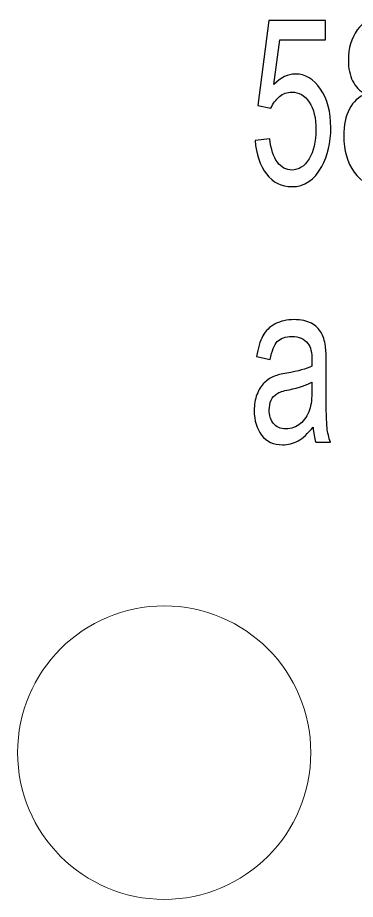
# Model space of a CAD drawing. Header units: millimetres. Extents: x -2444 to 3336, y -980 to 1690.
# Drawn here: x -177.4 to -109.8, y -456.8 to -280.5 of the extents above; entities that cross this region are included whole.
import ezdxf

# ---------------------------------------------------------------- set-up
doc = ezdxf.new("R2010")
doc.units = ezdxf.units.MM
doc.header["$MEASUREMENT"] = 0
doc.layers.add('Camada 1', color=7, linetype='Continuous')

msp = doc.modelspace()

# ---------------------------------------------------------------- linework, layer by layer
at = {"layer": 'Camada 1', "color": 250}
for points, knots in [([(-129.8557, -305.087), (-129.8557, -305.087), (-126.9186, -304.7635), (-126.9186, -304.7635), (-126.9186, -304.7635), (-126.7005, -306.8353), (-126.195, -308.391), (-125.4076, -309.4385), (-125.4076, -309.4385), (-124.6201, -310.4782), (-123.6571, -311.0019), (-122.5238, -311.0019), (-122.5238, -311.0019), (-121.1563, -311.0019), (-120.0124, -310.2625), (-119.0813, -308.7915), (-119.0813, -308.7915), (-118.1555, -307.3128), (-117.6926, -305.3566), (-117.6926, -302.9228), (-117.6926, -302.9228), (-117.6926, -300.6046), (-118.1342, -298.7793), (-119.0227, -297.4392), (-119.0227, -297.4392), (-119.9113, -296.0991), (-121.0872, -295.4291), (-122.5504, -295.4291), (-122.5504, -295.4291), (-123.4602, -295.4291), (-124.2743, -295.7295), (-124.9979, -296.3302), (-124.9979, -296.3302), (-125.7162, -296.9309), (-126.2801, -297.7088), (-126.6952, -298.6638), (-126.6952, -298.6638), (-126.6952, -298.6638), (-129.3449, -298.1093), (-129.3449, -298.1093), (-129.3449, -298.1093), (-129.3449, -298.1093), (-127.1421, -281.104), (-127.1421, -281.104), (-127.1421, -281.104), (-127.1421, -281.104), (-115.809, -281.104), (-115.809, -281.104), (-115.809, -281.104), (-115.809, -281.104), (-115.809, -284.9856), (-115.809, -284.9856), (-115.809, -284.9856), (-115.809, -284.9856), (-124.9021, -284.9856), (-124.9021, -284.9856), (-124.9021, -284.9856), (-124.9021, -284.9856), (-126.1205, -293.9119), (-126.1205, -293.9119), (-126.1205, -293.9119), (-124.7532, -292.5179), (-123.3165, -291.8247), (-121.8161, -291.8247), (-121.8161, -291.8247), (-119.8262, -291.8247), (-118.1449, -292.8259), (-116.7774, -294.8284), (-116.7774, -294.8284), (-115.41, -296.8308), (-114.7236, -299.4032), (-114.7236, -302.5454), (-114.7236, -302.5454), (-114.7236, -305.5414), (-115.3249, -308.1292), (-116.5274, -310.3087), (-116.5274, -310.3087), (-117.9905, -312.9889), (-119.9911, -314.329), (-122.5238, -314.329), (-122.5238, -314.329), (-124.5988, -314.329), (-126.2908, -313.4818), (-127.605, -311.7952), (-127.605, -311.7952), (-128.9192, -310.1085), (-129.6694, -307.875), (-129.8557, -305.087)], [0, 0, 0, 0, 0.04347826, 0.04347826, 0.04347826, 0.04347826, 0.08695652, 0.08695652, 0.08695652, 0.08695652, 0.13043478, 0.13043478, 0.13043478, 0.13043478, 0.17391304, 0.17391304, 0.17391304, 0.17391304, 0.2173913, 0.2173913, 0.2173913, 0.2173913, 0.26086957, 0.26086957, 0.26086957, 0.26086957, 0.30434783, 0.30434783, 0.30434783, 0.30434783, 0.34782609, 0.34782609, 0.34782609, 0.34782609, 0.39130435, 0.39130435, 0.39130435, 0.39130435, 0.43478261, 0.43478261, 0.43478261, 0.43478261, 0.47826087, 0.47826087, 0.47826087, 0.47826087, 0.52173913, 0.52173913, 0.52173913, 0.52173913, 0.56521739, 0.56521739, 0.56521739, 0.56521739, 0.60869565, 0.60869565, 0.60869565, 0.60869565, 0.65217391, 0.65217391, 0.65217391, 0.65217391, 0.69565217, 0.69565217, 0.69565217, 0.69565217, 0.73913043, 0.73913043, 0.73913043, 0.73913043, 0.7826087, 0.7826087, 0.7826087, 0.7826087, 0.82608696, 0.82608696, 0.82608696, 0.82608696, 0.86956522, 0.86956522, 0.86956522, 0.86956522, 0.91304348, 0.91304348, 0.91304348, 0.91304348, 1, 1, 1, 1]), ([(-107.7748, -295.8373), (-108.9401, -295.2211), (-109.802, -294.3355), (-110.366, -293.1956), (-110.366, -293.1956), (-110.9247, -292.0481), (-111.2067, -290.6772), (-111.2067, -289.0829), (-111.2067, -289.0829), (-111.2067, -286.6723), (-110.6108, -284.6544), (-109.4189, -283.014), (-109.4189, -283.014), (-108.2217, -281.3735), (-106.6362, -280.5494), (-104.6516, -280.5494), (-104.6516, -280.5494), (-102.6617, -280.5494), (-101.0548, -281.3889), (-99.8417, -283.0679), (-99.8417, -283.0679), (-98.6286, -284.7469), (-98.022, -286.7878), (-98.022, -289.1984), (-98.022, -289.1984), (-98.022, -290.7311), (-98.2987, -292.0712), (-98.8521, -293.2033), (-98.8521, -293.2033), (-99.4054, -294.3432), (-100.246, -295.2211), (-101.3794, -295.8373), (-101.3794, -295.8373), (-99.98, -296.4996), (-98.9212, -297.5625), (-98.1923, -299.0412), (-98.1923, -299.0412), (-97.4633, -300.5122), (-97.0962, -302.2682), (-97.0962, -304.3168), (-97.0962, -304.3168), (-97.0962, -307.1434), (-97.7879, -309.5155), (-99.166, -311.4409), (-99.166, -311.4409), (-100.5493, -313.3663), (-102.3637, -314.329), (-104.6143, -314.329), (-104.6143, -314.329), (-106.865, -314.329), (-108.6794, -313.3663), (-110.0627, -311.4332), (-110.0627, -311.4332), (-111.4408, -309.5001), (-112.1325, -307.0894), (-112.1325, -304.2013), (-112.1325, -304.2013), (-112.1325, -302.0525), (-111.7547, -300.2503), (-110.9992, -298.8024), (-110.9992, -298.8024), (-110.2436, -297.3468), (-109.1688, -296.361), (-107.7748, -295.8373)], [0, 0, 0, 0, 0.05882353, 0.05882353, 0.05882353, 0.05882353, 0.11764706, 0.11764706, 0.11764706, 0.11764706, 0.17647059, 0.17647059, 0.17647059, 0.17647059, 0.23529412, 0.23529412, 0.23529412, 0.23529412, 0.29411765, 0.29411765, 0.29411765, 0.29411765, 0.35294118, 0.35294118, 0.35294118, 0.35294118, 0.41176471, 0.41176471, 0.41176471, 0.41176471, 0.47058824, 0.47058824, 0.47058824, 0.47058824, 0.52941176, 0.52941176, 0.52941176, 0.52941176, 0.58823529, 0.58823529, 0.58823529, 0.58823529, 0.64705882, 0.64705882, 0.64705882, 0.64705882, 0.70588235, 0.70588235, 0.70588235, 0.70588235, 0.76470588, 0.76470588, 0.76470588, 0.76470588, 0.82352941, 0.82352941, 0.82352941, 0.82352941, 0.88235294, 0.88235294, 0.88235294, 0.88235294, 1, 1, 1, 1]), ([(-118.2672, -362.3951), (-119.31, -363.6813), (-120.3157, -364.5824), (-121.2787, -365.1138), (-121.2787, -365.1138), (-122.2418, -365.6453), (-123.274, -365.9071), (-124.3806, -365.9071), (-124.3806, -365.9071), (-126.2003, -365.9071), (-127.5997, -365.2679), (-128.5787, -363.9817), (-128.5787, -363.9817), (-129.5577, -362.7032), (-130.0472, -361.0628), (-130.0472, -359.068), (-130.0472, -359.068), (-130.0472, -357.8974), (-129.861, -356.8268), (-129.4939, -355.8564), (-129.4939, -355.8564), (-129.1214, -354.886), (-128.6372, -354.1158), (-128.0413, -353.5305), (-128.0413, -353.5305), (-127.4401, -352.9452), (-126.7697, -352.4985), (-126.0195, -352.1981), (-126.0195, -352.1981), (-125.4661, -351.9902), (-124.6307, -351.7899), (-123.5187, -351.5897), (-123.5187, -351.5897), (-121.2521, -351.2046), (-119.5761, -350.7348), (-118.5067, -350.1957), (-118.5067, -350.1957), (-118.496, -349.6412), (-118.4907, -349.2869), (-118.4907, -349.1405), (-118.4907, -349.1405), (-118.4907, -347.4924), (-118.7567, -346.3294), (-119.2888, -345.6517), (-119.2888, -345.6517), (-120.0071, -344.7352), (-121.0765, -344.2808), (-122.4918, -344.2808), (-122.4918, -344.2808), (-123.8167, -344.2808), (-124.7957, -344.6197), (-125.4236, -345.2897), (-125.4236, -345.2897), (-126.0567, -345.9598), (-126.5196, -347.1458), (-126.8229, -348.8556), (-126.8229, -348.8556), (-126.8229, -348.8556), (-129.5684, -348.3011), (-129.5684, -348.3011), (-129.5684, -348.3011), (-129.3183, -346.599), (-128.9086, -345.2204), (-128.334, -344.173), (-128.334, -344.173), (-127.7593, -343.1255), (-126.9293, -342.3246), (-125.8439, -341.7546), (-125.8439, -341.7546), (-124.7638, -341.1924), (-123.5028, -340.9074), (-122.0768, -340.9074), (-122.0768, -340.9074), (-120.6615, -340.9074), (-119.5069, -341.1462), (-118.6184, -341.6314), (-118.6184, -341.6314), (-117.7351, -342.1166), (-117.0807, -342.7173), (-116.6657, -343.449), (-116.6657, -343.449), (-116.2507, -344.1807), (-115.958, -345.1049), (-115.7878, -346.2216), (-115.7878, -346.2216), (-115.6973, -346.9148), (-115.6494, -348.1624), (-115.6494, -349.9569), (-115.6494, -349.9569), (-115.6494, -349.9569), (-115.6494, -355.3481), (-115.6494, -355.3481), (-115.6494, -355.3481), (-115.6494, -359.1142), (-115.5909, -361.494), (-115.4738, -362.503), (-115.4738, -362.503), (-115.3621, -363.5119), (-115.128, -364.4746), (-114.7875, -365.3988), (-114.7875, -365.3988), (-114.7875, -365.3988), (-117.7245, -365.3988), (-117.7245, -365.3988), (-117.7245, -365.3988), (-118.0065, -364.5439), (-118.1874, -363.5427), (-118.2672, -362.3951)], [0, 0, 0, 0, 0.03571429, 0.03571429, 0.03571429, 0.03571429, 0.07142857, 0.07142857, 0.07142857, 0.07142857, 0.10714286, 0.10714286, 0.10714286, 0.10714286, 0.14285714, 0.14285714, 0.14285714, 0.14285714, 0.17857143, 0.17857143, 0.17857143, 0.17857143, 0.21428571, 0.21428571, 0.21428571, 0.21428571, 0.25, 0.25, 0.25, 0.25, 0.28571429, 0.28571429, 0.28571429, 0.28571429, 0.32142857, 0.32142857, 0.32142857, 0.32142857, 0.35714286, 0.35714286, 0.35714286, 0.35714286, 0.39285714, 0.39285714, 0.39285714, 0.39285714, 0.42857143, 0.42857143, 0.42857143, 0.42857143, 0.46428571, 0.46428571, 0.46428571, 0.46428571, 0.5, 0.5, 0.5, 0.5, 0.53571429, 0.53571429, 0.53571429, 0.53571429, 0.57142857, 0.57142857, 0.57142857, 0.57142857, 0.60714286, 0.60714286, 0.60714286, 0.60714286, 0.64285714, 0.64285714, 0.64285714, 0.64285714, 0.67857143, 0.67857143, 0.67857143, 0.67857143, 0.71428571, 0.71428571, 0.71428571, 0.71428571, 0.75, 0.75, 0.75, 0.75, 0.78571429, 0.78571429, 0.78571429, 0.78571429, 0.82142857, 0.82142857, 0.82142857, 0.82142857, 0.85714286, 0.85714286, 0.85714286, 0.85714286, 0.89285714, 0.89285714, 0.89285714, 0.89285714, 0.92857143, 0.92857143, 0.92857143, 0.92857143, 1, 1, 1, 1]), ([(-118.4907, -353.3842), (-119.5122, -353.9849), (-121.0446, -354.4932), (-123.0877, -354.9091), (-123.0877, -354.9091), (-124.2477, -355.1479), (-125.0671, -355.4174), (-125.5459, -355.7178), (-125.5459, -355.7178), (-126.0248, -356.0181), (-126.3919, -356.4571), (-126.6526, -357.0271), (-126.6526, -357.0271), (-126.9133, -357.6047), (-127.0463, -358.2439), (-127.0463, -358.9525), (-127.0463, -358.9525), (-127.0463, -360.023), (-126.7643, -360.9241), (-126.195, -361.6404), (-126.195, -361.6404), (-125.6257, -362.3566), (-124.7957, -362.7186), (-123.7049, -362.7186), (-123.7049, -362.7186), (-122.6249, -362.7186), (-121.6618, -362.3797), (-120.8158, -361.6943), (-120.8158, -361.6943), (-119.9751, -361.0165), (-119.3527, -360.0846), (-118.9589, -358.9063), (-118.9589, -358.9063), (-118.6556, -357.9898), (-118.5067, -356.642), (-118.5067, -354.8629), (-118.5067, -354.8629), (-118.5067, -354.8629), (-118.4907, -353.3842), (-118.4907, -353.3842)], [0, 0, 0, 0, 0.09090909, 0.09090909, 0.09090909, 0.09090909, 0.18181818, 0.18181818, 0.18181818, 0.18181818, 0.27272727, 0.27272727, 0.27272727, 0.27272727, 0.36363636, 0.36363636, 0.36363636, 0.36363636, 0.45454545, 0.45454545, 0.45454545, 0.45454545, 0.54545455, 0.54545455, 0.54545455, 0.54545455, 0.63636364, 0.63636364, 0.63636364, 0.63636364, 0.72727273, 0.72727273, 0.72727273, 0.72727273, 0.81818182, 0.81818182, 0.81818182, 0.81818182, 1, 1, 1, 1])]:
    msp.add_open_spline(points, degree=3, knots=knots, dxfattribs=at)
at = {"layer": 'Camada 1', "color": 250, "lineweight": 9}
for points in [[(-177.3783, -427.4356), (-177.3783, -443.6323), (-164.2482, -456.7624), (-148.0514, -456.7624), (-148.0514, -456.7624), (-131.8545, -456.7625), (-118.7244, -443.6324), (-118.7244, -427.4356), (-118.7244, -427.4356), (-118.7243, -411.2388), (-131.8544, -398.1087), (-148.0512, -398.1087), (-148.0512, -398.1087), (-164.2481, -398.1086), (-177.3783, -411.2387), (-177.3783, -427.4356)], [(-177.3783, -427.4356), (-177.3783, -443.6323), (-164.2482, -456.7624), (-148.0514, -456.7624), (-148.0514, -456.7624), (-131.8545, -456.7625), (-118.7244, -443.6324), (-118.7243, -427.4356), (-118.7243, -427.4356), (-118.7243, -411.2388), (-131.8544, -398.1087), (-148.0512, -398.1087), (-148.0512, -398.1087), (-164.2481, -398.1086), (-177.3783, -411.2387), (-177.3783, -427.4356)], [(-177.3783, -427.4356), (-177.3783, -443.6323), (-164.2482, -456.7624), (-148.0514, -456.7624), (-148.0514, -456.7624), (-131.8545, -456.7625), (-118.7244, -443.6324), (-118.7243, -427.4356), (-118.7243, -427.4356), (-118.7243, -411.2388), (-131.8544, -398.1087), (-148.0512, -398.1087), (-148.0512, -398.1087), (-164.2481, -398.1086), (-177.3783, -411.2387), (-177.3783, -427.4356)], [(-177.3783, -427.4356), (-177.3783, -443.6323), (-164.2482, -456.7624), (-148.0514, -456.7624), (-148.0514, -456.7624), (-131.8545, -456.7625), (-118.7244, -443.6324), (-118.7243, -427.4356), (-118.7243, -427.4356), (-118.7243, -411.2388), (-131.8544, -398.1087), (-148.0512, -398.1087), (-148.0512, -398.1087), (-164.2481, -398.1086), (-177.3783, -411.2387), (-177.3783, -427.4356)], [(-177.3783, -427.4356), (-177.3783, -443.6323), (-164.2482, -456.7624), (-148.0514, -456.7624), (-148.0514, -456.7624), (-131.8545, -456.7625), (-118.7244, -443.6324), (-118.7243, -427.4356), (-118.7243, -427.4356), (-118.7243, -411.2388), (-131.8544, -398.1087), (-148.0512, -398.1087), (-148.0512, -398.1087), (-164.2481, -398.1086), (-177.3783, -411.2387), (-177.3783, -427.4356)], [(-177.3783, -427.4356), (-177.3783, -443.6323), (-164.2482, -456.7624), (-148.0514, -456.7624), (-148.0514, -456.7624), (-131.8545, -456.7625), (-118.7244, -443.6324), (-118.7243, -427.4356), (-118.7243, -427.4356), (-118.7243, -411.2388), (-131.8544, -398.1087), (-148.0512, -398.1087), (-148.0512, -398.1087), (-164.2481, -398.1086), (-177.3783, -411.2387), (-177.3783, -427.4356)], [(-177.3783, -427.4356), (-177.3783, -443.6323), (-164.2482, -456.7624), (-148.0514, -456.7624), (-148.0514, -456.7624), (-131.8545, -456.7625), (-118.7244, -443.6324), (-118.7243, -427.4356), (-118.7243, -427.4356), (-118.7243, -411.2388), (-131.8544, -398.1087), (-148.0512, -398.1087), (-148.0512, -398.1087), (-164.2481, -398.1086), (-177.3783, -411.2387), (-177.3783, -427.4356)], [(-177.3783, -427.4356), (-177.3783, -443.6323), (-164.2482, -456.7624), (-148.0514, -456.7624), (-148.0514, -456.7624), (-131.8545, -456.7625), (-118.7244, -443.6324), (-118.7243, -427.4356), (-118.7243, -427.4356), (-118.7243, -411.2388), (-131.8544, -398.1087), (-148.0512, -398.1087), (-148.0512, -398.1087), (-164.2481, -398.1086), (-177.3783, -411.2387), (-177.3783, -427.4356)], [(-177.3783, -427.4356), (-177.3783, -443.6323), (-164.2482, -456.7624), (-148.0514, -456.7624), (-148.0514, -456.7624), (-131.8545, -456.7625), (-118.7244, -443.6324), (-118.7243, -427.4356), (-118.7243, -427.4356), (-118.7243, -411.2388), (-131.8544, -398.1087), (-148.0512, -398.1087), (-148.0512, -398.1087), (-164.2481, -398.1086), (-177.3783, -411.2387), (-177.3783, -427.4356)], [(-177.3783, -427.4356), (-177.3783, -443.6323), (-164.2482, -456.7624), (-148.0514, -456.7624), (-148.0514, -456.7624), (-131.8545, -456.7625), (-118.7244, -443.6324), (-118.7243, -427.4356), (-118.7243, -427.4356), (-118.7243, -411.2388), (-131.8544, -398.1087), (-148.0512, -398.1087), (-148.0512, -398.1087), (-164.2481, -398.1086), (-177.3783, -411.2387), (-177.3783, -427.4356)], [(-177.3783, -427.4356), (-177.3783, -443.6323), (-164.2482, -456.7624), (-148.0514, -456.7624), (-148.0514, -456.7624), (-131.8545, -456.7625), (-118.7244, -443.6324), (-118.7243, -427.4356), (-118.7243, -427.4356), (-118.7243, -411.2388), (-131.8544, -398.1087), (-148.0512, -398.1087), (-148.0512, -398.1087), (-164.2481, -398.1086), (-177.3783, -411.2387), (-177.3783, -427.4356)], [(-177.3783, -427.4356), (-177.3783, -443.6323), (-164.2482, -456.7624), (-148.0514, -456.7624), (-148.0514, -456.7624), (-131.8545, -456.7625), (-118.7244, -443.6324), (-118.7243, -427.4356), (-118.7243, -427.4356), (-118.7243, -411.2388), (-131.8544, -398.1087), (-148.0512, -398.1087), (-148.0512, -398.1087), (-164.2481, -398.1086), (-177.3783, -411.2387), (-177.3783, -427.4356)], [(-177.3783, -427.4356), (-177.3783, -443.6323), (-164.2482, -456.7624), (-148.0514, -456.7624), (-148.0514, -456.7624), (-131.8545, -456.7625), (-118.7244, -443.6324), (-118.7243, -427.4356), (-118.7243, -427.4356), (-118.7243, -411.2388), (-131.8544, -398.1087), (-148.0512, -398.1087), (-148.0512, -398.1087), (-164.2481, -398.1086), (-177.3783, -411.2387), (-177.3783, -427.4356)], [(-177.3783, -427.4356), (-177.3783, -443.6323), (-164.2482, -456.7624), (-148.0514, -456.7624), (-148.0514, -456.7624), (-131.8545, -456.7625), (-118.7244, -443.6324), (-118.7243, -427.4356), (-118.7243, -427.4356), (-118.7243, -411.2388), (-131.8544, -398.1087), (-148.0512, -398.1087), (-148.0512, -398.1087), (-164.2481, -398.1086), (-177.3783, -411.2387), (-177.3783, -427.4356)], [(-177.3783, -427.4356), (-177.3783, -443.6323), (-164.2482, -456.7624), (-148.0514, -456.7624), (-148.0514, -456.7624), (-131.8545, -456.7625), (-118.7244, -443.6324), (-118.7243, -427.4356), (-118.7243, -427.4356), (-118.7243, -411.2388), (-131.8544, -398.1087), (-148.0512, -398.1087), (-148.0512, -398.1087), (-164.2481, -398.1086), (-177.3783, -411.2387), (-177.3783, -427.4356)], [(-177.3783, -427.4356), (-177.3783, -443.6323), (-164.2482, -456.7624), (-148.0514, -456.7624), (-148.0514, -456.7624), (-131.8545, -456.7625), (-118.7244, -443.6324), (-118.7243, -427.4356), (-118.7243, -427.4356), (-118.7243, -411.2388), (-131.8544, -398.1087), (-148.0512, -398.1087), (-148.0512, -398.1087), (-164.2481, -398.1086), (-177.3783, -411.2387), (-177.3783, -427.4356)], [(-177.3783, -427.4356), (-177.3783, -443.6323), (-164.2482, -456.7624), (-148.0514, -456.7624), (-148.0514, -456.7624), (-131.8545, -456.7625), (-118.7244, -443.6324), (-118.7243, -427.4356), (-118.7243, -427.4356), (-118.7243, -411.2388), (-131.8544, -398.1087), (-148.0512, -398.1087), (-148.0512, -398.1087), (-164.2481, -398.1086), (-177.3783, -411.2387), (-177.3783, -427.4356)], [(-177.3783, -427.4356), (-177.3783, -443.6323), (-164.2482, -456.7624), (-148.0514, -456.7624), (-148.0514, -456.7624), (-131.8545, -456.7625), (-118.7244, -443.6324), (-118.7243, -427.4356), (-118.7243, -427.4356), (-118.7243, -411.2388), (-131.8544, -398.1087), (-148.0512, -398.1087), (-148.0512, -398.1087), (-164.2481, -398.1086), (-177.3783, -411.2387), (-177.3783, -427.4356)], [(-177.3783, -427.4356), (-177.3783, -443.6323), (-164.2482, -456.7624), (-148.0514, -456.7624), (-148.0514, -456.7624), (-131.8545, -456.7625), (-118.7244, -443.6324), (-118.7243, -427.4356), (-118.7243, -427.4356), (-118.7243, -411.2388), (-131.8544, -398.1087), (-148.0512, -398.1087), (-148.0512, -398.1087), (-164.2481, -398.1086), (-177.3783, -411.2387), (-177.3783, -427.4356)], [(-177.3783, -427.4356), (-177.3783, -443.6323), (-164.2482, -456.7624), (-148.0514, -456.7624), (-148.0514, -456.7624), (-131.8545, -456.7625), (-118.7244, -443.6324), (-118.7243, -427.4356), (-118.7243, -427.4356), (-118.7243, -411.2388), (-131.8544, -398.1087), (-148.0512, -398.1087), (-148.0512, -398.1087), (-164.2481, -398.1086), (-177.3783, -411.2387), (-177.3783, -427.4356)], [(-177.3783, -427.4356), (-177.3783, -443.6323), (-164.2482, -456.7624), (-148.0514, -456.7624), (-148.0514, -456.7624), (-131.8545, -456.7625), (-118.7244, -443.6324), (-118.7243, -427.4356), (-118.7243, -427.4356), (-118.7243, -411.2388), (-131.8544, -398.1087), (-148.0512, -398.1087), (-148.0512, -398.1087), (-164.2481, -398.1086), (-177.3783, -411.2387), (-177.3783, -427.4356)]]:
    msp.add_open_spline(points, degree=3, knots=[0, 0, 0, 0, 0.2, 0.2, 0.2, 0.2, 0.4, 0.4, 0.4, 0.4, 0.6, 0.6, 0.6, 0.6, 1, 1, 1, 1], dxfattribs=at)
for points in [[(-148.0512, -398.1087), (-148.0512, -398.1087), (-148.0512, -398.1087), (-148.0512, -398.1087)], [(-177.3783, -427.4356), (-177.3783, -427.4356), (-177.3783, -427.4356), (-177.3783, -427.4356)], [(-177.3783, -427.4356), (-177.3783, -427.4356), (-177.3783, -427.4356), (-177.3783, -427.4356)], [(-118.7244, -427.4356), (-118.7244, -427.4356), (-118.7243, -427.4356), (-118.7243, -427.4356)], [(-148.0514, -456.7624), (-148.0514, -456.7624), (-148.0514, -456.7624), (-148.0514, -456.7624)]]:
    msp.add_open_spline(points, degree=3, dxfattribs=at)

doc.saveas('drawing.dxf')
